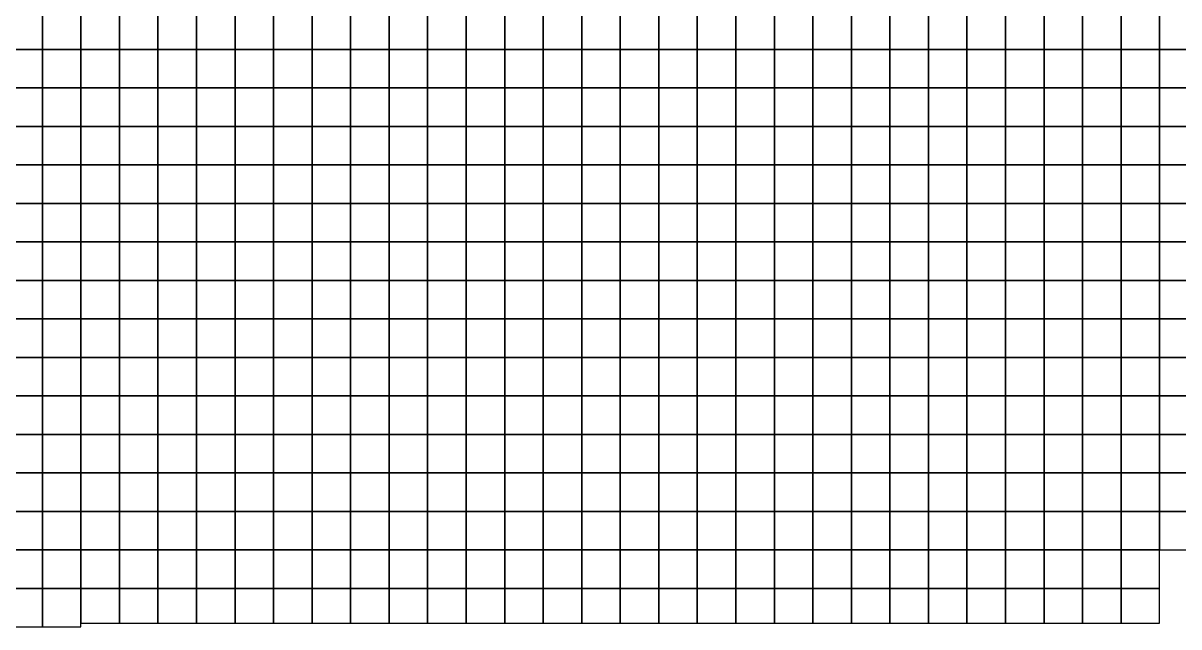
# Model space of a CAD drawing. Extents: x -2.8 to 74.5, y -0.2 to 18.4.
# Drawn here: x 60.37 to 66.37, y -0.2 to 2.94 of the extents above; entities that cross this region are included whole.
import ezdxf

# ---------------------------------------------------------------- set-up
doc = ezdxf.new("R2010")
doc.units = 0
doc.header["$MEASUREMENT"] = 0
doc.layers.add('layer_elements', color=7, linetype='Continuous')

msp = doc.modelspace()

# ---------------------------------------------------------------- linework, layer by layer
at = {"layer": 'layer_elements', "color": 171, "true_color": 0x8080ff}
for points in [[(60.27, 2.8), (60.47, 2.8), (60.47, 3), (60.27, 3)], [(60.47, 2.8), (60.67, 2.8, 0), (60.67, 3, 0), (60.47, 3)], [(60.87, 2.8), (61.07, 2.8), (61.07, 3), (60.87, 3)], [(61.07, 2.8), (61.27, 2.8), (61.27, 3), (61.07, 3)], [(61.27, 2.8), (61.47, 2.8), (61.47, 3), (61.27, 3)], [(61.47, 2.8), (61.67, 2.8), (61.67, 3), (61.47, 3)], [(61.67, 2.8), (61.87, 2.8), (61.87, 3), (61.67, 3)], [(61.87, 2.8), (62.07, 2.8), (62.07, 3), (61.87, 3)], [(62.07, 2.8), (62.27, 2.8), (62.27, 3), (62.07, 3)], [(62.27, 2.8), (62.47, 2.8), (62.47, 3), (62.27, 3)], [(62.47, 2.8), (62.67, 2.8), (62.67, 3), (62.47, 3)], [(62.67, 2.8), (62.87, 2.8), (62.87, 3), (62.67, 3)], [(62.87, 2.8), (63.07, 2.8), (63.07, 3), (62.87, 3)], [(63.07, 2.8), (63.27, 2.8), (63.27, 3), (63.07, 3)], [(63.27, 2.8), (63.47, 2.8), (63.47, 3), (63.27, 3)], [(63.47, 2.8), (63.67, 2.8), (63.67, 3), (63.47, 3)], [(63.67, 2.8), (63.87, 2.8), (63.87, 3), (63.67, 3)], [(63.87, 2.8), (64.07, 2.8), (64.07, 3), (63.87, 3)], [(64.07, 2.8), (64.27, 2.8), (64.27, 3), (64.07, 3)], [(64.27, 2.8), (64.47, 2.8), (64.47, 3), (64.27, 3)], [(64.47, 2.8), (64.67, 2.8), (64.67, 3), (64.47, 3)], [(64.67, 2.8), (64.87, 2.8), (64.87, 3), (64.67, 3)], [(64.87, 2.8), (65.07, 2.8), (65.07, 3), (64.87, 3)], [(65.07, 2.8), (65.27, 2.8), (65.27, 3), (65.07, 3)], [(65.27, 2.8), (65.47, 2.8), (65.47, 3), (65.27, 3)], [(65.47, 2.8), (65.67, 2.8), (65.67, 3), (65.47, 3)], [(65.67, 2.8), (65.87, 2.8), (65.87, 3), (65.67, 3)], [(65.87, 2.8), (66.07, 2.8), (66.07, 3), (65.87, 3)], [(66.07, 2.8), (66.27, 2.8), (66.27, 3), (66.07, 3)], [(66.27, 2.8), (66.47, 2.8), (66.47, 3), (66.27, 3)], [(60.27, 2.6), (60.47, 2.6), (60.47, 2.8), (60.27, 2.8)], [(60.47, 2.6), (60.67, 2.6, 0), (60.67, 2.8, 0), (60.47, 2.8)], [(60.87, 2.6), (61.07, 2.6), (61.07, 2.8), (60.87, 2.8)], [(61.07, 2.6), (61.27, 2.6), (61.27, 2.8), (61.07, 2.8)], [(61.27, 2.6), (61.47, 2.6), (61.47, 2.8), (61.27, 2.8)], [(61.47, 2.6), (61.67, 2.6), (61.67, 2.8), (61.47, 2.8)], [(61.67, 2.6), (61.87, 2.6), (61.87, 2.8), (61.67, 2.8)], [(61.87, 2.6), (62.07, 2.6), (62.07, 2.8), (61.87, 2.8)], [(62.07, 2.6), (62.27, 2.6), (62.27, 2.8), (62.07, 2.8)], [(62.27, 2.6), (62.47, 2.6), (62.47, 2.8), (62.27, 2.8)], [(62.47, 2.6), (62.67, 2.6), (62.67, 2.8), (62.47, 2.8)], [(62.67, 2.6), (62.87, 2.6), (62.87, 2.8), (62.67, 2.8)], [(62.87, 2.6), (63.07, 2.6), (63.07, 2.8), (62.87, 2.8)], [(63.07, 2.6), (63.27, 2.6), (63.27, 2.8), (63.07, 2.8)], [(63.27, 2.6), (63.47, 2.6), (63.47, 2.8), (63.27, 2.8)], [(63.47, 2.6), (63.67, 2.6), (63.67, 2.8), (63.47, 2.8)], [(63.67, 2.6), (63.87, 2.6), (63.87, 2.8), (63.67, 2.8)], [(63.87, 2.6), (64.07, 2.6), (64.07, 2.8), (63.87, 2.8)], [(64.07, 2.6), (64.27, 2.6), (64.27, 2.8), (64.07, 2.8)], [(64.27, 2.6), (64.47, 2.6), (64.47, 2.8), (64.27, 2.8)], [(64.47, 2.6), (64.67, 2.6), (64.67, 2.8), (64.47, 2.8)], [(64.67, 2.6), (64.87, 2.6), (64.87, 2.8), (64.67, 2.8)], [(64.87, 2.6), (65.07, 2.6), (65.07, 2.8), (64.87, 2.8)], [(65.07, 2.6), (65.27, 2.6), (65.27, 2.8), (65.07, 2.8)], [(65.27, 2.6), (65.47, 2.6), (65.47, 2.8), (65.27, 2.8)], [(65.47, 2.6), (65.67, 2.6), (65.67, 2.8), (65.47, 2.8)], [(65.67, 2.6), (65.87, 2.6), (65.87, 2.8), (65.67, 2.8)], [(65.87, 2.6), (66.07, 2.6), (66.07, 2.8), (65.87, 2.8)], [(66.07, 2.6), (66.27, 2.6), (66.27, 2.8), (66.07, 2.8)], [(66.27, 2.6), (66.47, 2.6), (66.47, 2.8), (66.27, 2.8)], [(60.27, 2.4), (60.47, 2.4), (60.47, 2.6), (60.27, 2.6)], [(60.47, 2.4), (60.67, 2.4, 0), (60.67, 2.6, 0), (60.47, 2.6)], [(60.87, 2.4), (61.07, 2.4), (61.07, 2.6), (60.87, 2.6)], [(61.07, 2.4), (61.27, 2.4), (61.27, 2.6), (61.07, 2.6)], [(61.27, 2.4), (61.47, 2.4), (61.47, 2.6), (61.27, 2.6)], [(61.47, 2.4), (61.67, 2.4), (61.67, 2.6), (61.47, 2.6)], [(61.67, 2.4), (61.87, 2.4), (61.87, 2.6), (61.67, 2.6)], [(61.87, 2.4), (62.07, 2.4), (62.07, 2.6), (61.87, 2.6)], [(62.07, 2.4), (62.27, 2.4), (62.27, 2.6), (62.07, 2.6)], [(62.27, 2.4), (62.47, 2.4), (62.47, 2.6), (62.27, 2.6)], [(62.47, 2.4), (62.67, 2.4), (62.67, 2.6), (62.47, 2.6)], [(62.67, 2.4), (62.87, 2.4), (62.87, 2.6), (62.67, 2.6)], [(62.87, 2.4), (63.07, 2.4), (63.07, 2.6), (62.87, 2.6)], [(63.07, 2.4), (63.27, 2.4), (63.27, 2.6), (63.07, 2.6)], [(63.27, 2.4), (63.47, 2.4), (63.47, 2.6), (63.27, 2.6)], [(63.47, 2.4), (63.67, 2.4), (63.67, 2.6), (63.47, 2.6)], [(63.67, 2.4), (63.87, 2.4), (63.87, 2.6), (63.67, 2.6)], [(63.87, 2.4), (64.07, 2.4), (64.07, 2.6), (63.87, 2.6)], [(64.07, 2.4), (64.27, 2.4), (64.27, 2.6), (64.07, 2.6)], [(64.27, 2.4), (64.47, 2.4), (64.47, 2.6), (64.27, 2.6)], [(64.47, 2.4), (64.67, 2.4), (64.67, 2.6), (64.47, 2.6)], [(64.67, 2.4), (64.87, 2.4), (64.87, 2.6), (64.67, 2.6)], [(64.87, 2.4), (65.07, 2.4), (65.07, 2.6), (64.87, 2.6)], [(65.07, 2.4), (65.27, 2.4), (65.27, 2.6), (65.07, 2.6)], [(65.27, 2.4), (65.47, 2.4), (65.47, 2.6), (65.27, 2.6)], [(65.47, 2.4), (65.67, 2.4), (65.67, 2.6), (65.47, 2.6)], [(65.67, 2.4), (65.87, 2.4), (65.87, 2.6), (65.67, 2.6)], [(65.87, 2.4), (66.07, 2.4), (66.07, 2.6), (65.87, 2.6)], [(66.07, 2.4), (66.27, 2.4), (66.27, 2.6), (66.07, 2.6)], [(66.27, 2.4), (66.47, 2.4), (66.47, 2.6), (66.27, 2.6)], [(60.27, 2.2), (60.47, 2.2), (60.47, 2.4), (60.27, 2.4)], [(60.47, 2.2), (60.67, 2.2, 0), (60.67, 2.4, 0), (60.47, 2.4)], [(60.87, 2.2), (61.07, 2.2), (61.07, 2.4), (60.87, 2.4)], [(61.07, 2.2), (61.27, 2.2), (61.27, 2.4), (61.07, 2.4)], [(61.27, 2.2), (61.47, 2.2), (61.47, 2.4), (61.27, 2.4)], [(61.47, 2.2), (61.67, 2.2), (61.67, 2.4), (61.47, 2.4)], [(61.67, 2.2), (61.87, 2.2), (61.87, 2.4), (61.67, 2.4)], [(61.87, 2.2), (62.07, 2.2), (62.07, 2.4), (61.87, 2.4)], [(62.07, 2.2), (62.27, 2.2), (62.27, 2.4), (62.07, 2.4)], [(62.27, 2.2), (62.47, 2.2), (62.47, 2.4), (62.27, 2.4)], [(62.47, 2.2), (62.67, 2.2), (62.67, 2.4), (62.47, 2.4)], [(62.67, 2.2), (62.87, 2.2), (62.87, 2.4), (62.67, 2.4)], [(62.87, 2.2), (63.07, 2.2), (63.07, 2.4), (62.87, 2.4)], [(63.07, 2.2), (63.27, 2.2), (63.27, 2.4), (63.07, 2.4)], [(63.27, 2.2), (63.47, 2.2), (63.47, 2.4), (63.27, 2.4)], [(63.47, 2.2), (63.67, 2.2), (63.67, 2.4), (63.47, 2.4)], [(63.67, 2.2), (63.87, 2.2), (63.87, 2.4), (63.67, 2.4)], [(63.87, 2.2), (64.07, 2.2), (64.07, 2.4), (63.87, 2.4)], [(64.07, 2.2), (64.27, 2.2), (64.27, 2.4), (64.07, 2.4)], [(64.27, 2.2), (64.47, 2.2), (64.47, 2.4), (64.27, 2.4)], [(64.47, 2.2), (64.67, 2.2), (64.67, 2.4), (64.47, 2.4)], [(64.67, 2.2), (64.87, 2.2), (64.87, 2.4), (64.67, 2.4)], [(64.87, 2.2), (65.07, 2.2), (65.07, 2.4), (64.87, 2.4)], [(65.07, 2.2), (65.27, 2.2), (65.27, 2.4), (65.07, 2.4)], [(65.27, 2.2), (65.47, 2.2), (65.47, 2.4), (65.27, 2.4)], [(65.47, 2.2), (65.67, 2.2), (65.67, 2.4), (65.47, 2.4)], [(65.67, 2.2), (65.87, 2.2), (65.87, 2.4), (65.67, 2.4)], [(65.87, 2.2), (66.07, 2.2), (66.07, 2.4), (65.87, 2.4)], [(66.07, 2.2), (66.27, 2.2), (66.27, 2.4), (66.07, 2.4)], [(66.27, 2.2), (66.47, 2.2), (66.47, 2.4), (66.27, 2.4)], [(60.27, 2), (60.47, 2), (60.47, 2.2), (60.27, 2.2)], [(60.47, 2), (60.67, 2, 0), (60.67, 2.2, 0), (60.47, 2.2)], [(60.87, 2), (61.07, 2), (61.07, 2.2), (60.87, 2.2)], [(61.07, 2), (61.27, 2), (61.27, 2.2), (61.07, 2.2)], [(61.27, 2), (61.47, 2), (61.47, 2.2), (61.27, 2.2)], [(61.47, 2), (61.67, 2), (61.67, 2.2), (61.47, 2.2)], [(61.67, 2), (61.87, 2), (61.87, 2.2), (61.67, 2.2)], [(61.87, 2), (62.07, 2), (62.07, 2.2), (61.87, 2.2)], [(62.07, 2), (62.27, 2), (62.27, 2.2), (62.07, 2.2)], [(62.27, 2), (62.47, 2), (62.47, 2.2), (62.27, 2.2)], [(62.47, 2), (62.67, 2), (62.67, 2.2), (62.47, 2.2)], [(62.67, 2), (62.87, 2), (62.87, 2.2), (62.67, 2.2)], [(62.87, 2), (63.07, 2), (63.07, 2.2), (62.87, 2.2)], [(63.07, 2), (63.27, 2), (63.27, 2.2), (63.07, 2.2)], [(63.27, 2), (63.47, 2), (63.47, 2.2), (63.27, 2.2)], [(63.47, 2), (63.67, 2), (63.67, 2.2), (63.47, 2.2)], [(63.67, 2), (63.87, 2), (63.87, 2.2), (63.67, 2.2)], [(63.87, 2), (64.07, 2), (64.07, 2.2), (63.87, 2.2)], [(64.07, 2), (64.27, 2), (64.27, 2.2), (64.07, 2.2)], [(64.27, 2), (64.47, 2), (64.47, 2.2), (64.27, 2.2)], [(64.47, 2), (64.67, 2), (64.67, 2.2), (64.47, 2.2)], [(64.67, 2), (64.87, 2), (64.87, 2.2), (64.67, 2.2)], [(64.87, 2), (65.07, 2), (65.07, 2.2), (64.87, 2.2)], [(65.07, 2), (65.27, 2), (65.27, 2.2), (65.07, 2.2)], [(65.27, 2), (65.47, 2), (65.47, 2.2), (65.27, 2.2)], [(65.47, 2), (65.67, 2), (65.67, 2.2), (65.47, 2.2)], [(65.67, 2), (65.87, 2), (65.87, 2.2), (65.67, 2.2)], [(65.87, 2), (66.07, 2), (66.07, 2.2), (65.87, 2.2)], [(66.07, 2), (66.27, 2), (66.27, 2.2), (66.07, 2.2)], [(66.27, 2), (66.47, 2), (66.47, 2.2), (66.27, 2.2)], [(60.27, 1.8), (60.47, 1.8), (60.47, 2), (60.27, 2)], [(60.47, 1.8), (60.67, 1.8, 0), (60.67, 2, 0), (60.47, 2)], [(60.87, 1.8), (61.07, 1.8), (61.07, 2), (60.87, 2)], [(61.07, 1.8), (61.27, 1.8), (61.27, 2), (61.07, 2)], [(61.27, 1.8), (61.47, 1.8), (61.47, 2), (61.27, 2)], [(61.47, 1.8), (61.67, 1.8), (61.67, 2), (61.47, 2)], [(61.67, 1.8), (61.87, 1.8), (61.87, 2), (61.67, 2)], [(61.87, 1.8), (62.07, 1.8), (62.07, 2), (61.87, 2)], [(62.07, 1.8), (62.27, 1.8), (62.27, 2), (62.07, 2)], [(62.27, 1.8), (62.47, 1.8), (62.47, 2), (62.27, 2)], [(62.47, 1.8), (62.67, 1.8), (62.67, 2), (62.47, 2)], [(62.67, 1.8), (62.87, 1.8), (62.87, 2), (62.67, 2)], [(62.87, 1.8), (63.07, 1.8), (63.07, 2), (62.87, 2)], [(63.07, 1.8), (63.27, 1.8), (63.27, 2), (63.07, 2)], [(63.27, 1.8), (63.47, 1.8), (63.47, 2), (63.27, 2)], [(63.47, 1.8), (63.67, 1.8), (63.67, 2), (63.47, 2)], [(63.67, 1.8), (63.87, 1.8), (63.87, 2), (63.67, 2)], [(63.87, 1.8), (64.07, 1.8), (64.07, 2), (63.87, 2)], [(64.07, 1.8), (64.27, 1.8), (64.27, 2), (64.07, 2)], [(64.27, 1.8), (64.47, 1.8), (64.47, 2), (64.27, 2)], [(64.47, 1.8), (64.67, 1.8), (64.67, 2), (64.47, 2)], [(64.67, 1.8), (64.87, 1.8), (64.87, 2), (64.67, 2)], [(64.87, 1.8), (65.07, 1.8), (65.07, 2), (64.87, 2)], [(65.07, 1.8), (65.27, 1.8), (65.27, 2), (65.07, 2)], [(65.27, 1.8), (65.47, 1.8), (65.47, 2), (65.27, 2)], [(65.47, 1.8), (65.67, 1.8), (65.67, 2), (65.47, 2)], [(65.67, 1.8), (65.87, 1.8), (65.87, 2), (65.67, 2)], [(65.87, 1.8), (66.07, 1.8), (66.07, 2), (65.87, 2)], [(66.07, 1.8), (66.27, 1.8), (66.27, 2), (66.07, 2)], [(66.27, 1.8), (66.47, 1.8), (66.47, 2), (66.27, 2)], [(60.27, 1.6), (60.47, 1.6), (60.47, 1.8), (60.27, 1.8)], [(60.47, 1.6), (60.67, 1.6, 0), (60.67, 1.8, 0), (60.47, 1.8)], [(60.87, 1.6), (61.07, 1.6), (61.07, 1.8), (60.87, 1.8)], [(61.07, 1.6), (61.27, 1.6), (61.27, 1.8), (61.07, 1.8)], [(61.27, 1.6), (61.47, 1.6), (61.47, 1.8), (61.27, 1.8)], [(61.47, 1.6), (61.67, 1.6), (61.67, 1.8), (61.47, 1.8)], [(61.67, 1.6), (61.87, 1.6), (61.87, 1.8), (61.67, 1.8)], [(61.87, 1.6), (62.07, 1.6), (62.07, 1.8), (61.87, 1.8)], [(62.07, 1.6), (62.27, 1.6), (62.27, 1.8), (62.07, 1.8)], [(62.27, 1.6), (62.47, 1.6), (62.47, 1.8), (62.27, 1.8)], [(62.47, 1.6), (62.67, 1.6), (62.67, 1.8), (62.47, 1.8)], [(62.67, 1.6), (62.87, 1.6), (62.87, 1.8), (62.67, 1.8)], [(62.87, 1.6), (63.07, 1.6), (63.07, 1.8), (62.87, 1.8)], [(63.07, 1.6), (63.27, 1.6), (63.27, 1.8), (63.07, 1.8)], [(63.27, 1.6), (63.47, 1.6), (63.47, 1.8), (63.27, 1.8)], [(63.47, 1.6), (63.67, 1.6), (63.67, 1.8), (63.47, 1.8)], [(63.67, 1.6), (63.87, 1.6), (63.87, 1.8), (63.67, 1.8)], [(63.87, 1.6), (64.07, 1.6), (64.07, 1.8), (63.87, 1.8)], [(64.07, 1.6), (64.27, 1.6), (64.27, 1.8), (64.07, 1.8)], [(64.27, 1.6), (64.47, 1.6), (64.47, 1.8), (64.27, 1.8)], [(64.47, 1.6), (64.67, 1.6), (64.67, 1.8), (64.47, 1.8)], [(64.67, 1.6), (64.87, 1.6), (64.87, 1.8), (64.67, 1.8)], [(64.87, 1.6), (65.07, 1.6), (65.07, 1.8), (64.87, 1.8)], [(65.07, 1.6), (65.27, 1.6), (65.27, 1.8), (65.07, 1.8)], [(65.27, 1.6), (65.47, 1.6), (65.47, 1.8), (65.27, 1.8)], [(65.47, 1.6), (65.67, 1.6), (65.67, 1.8), (65.47, 1.8)], [(65.67, 1.6), (65.87, 1.6), (65.87, 1.8), (65.67, 1.8)], [(65.87, 1.6), (66.07, 1.6), (66.07, 1.8), (65.87, 1.8)], [(66.07, 1.6), (66.27, 1.6), (66.27, 1.8), (66.07, 1.8)], [(66.27, 1.6), (66.47, 1.6), (66.47, 1.8), (66.27, 1.8)], [(60.27, 1.4), (60.47, 1.4), (60.47, 1.6), (60.27, 1.6)], [(60.47, 1.4), (60.67, 1.4, 0), (60.67, 1.6, 0), (60.47, 1.6)], [(60.87, 1.4), (61.07, 1.4), (61.07, 1.6), (60.87, 1.6)], [(61.07, 1.4), (61.27, 1.4), (61.27, 1.6), (61.07, 1.6)], [(61.27, 1.4), (61.47, 1.4), (61.47, 1.6), (61.27, 1.6)], [(61.47, 1.4), (61.67, 1.4), (61.67, 1.6), (61.47, 1.6)], [(61.67, 1.4), (61.87, 1.4), (61.87, 1.6), (61.67, 1.6)], [(61.87, 1.4), (62.07, 1.4), (62.07, 1.6), (61.87, 1.6)], [(62.07, 1.4), (62.27, 1.4), (62.27, 1.6), (62.07, 1.6)], [(62.27, 1.4), (62.47, 1.4), (62.47, 1.6), (62.27, 1.6)], [(62.47, 1.4), (62.67, 1.4), (62.67, 1.6), (62.47, 1.6)], [(62.67, 1.4), (62.87, 1.4), (62.87, 1.6), (62.67, 1.6)], [(62.87, 1.4), (63.07, 1.4), (63.07, 1.6), (62.87, 1.6)], [(63.07, 1.4), (63.27, 1.4), (63.27, 1.6), (63.07, 1.6)], [(63.27, 1.4), (63.47, 1.4), (63.47, 1.6), (63.27, 1.6)], [(63.47, 1.4), (63.67, 1.4), (63.67, 1.6), (63.47, 1.6)], [(63.67, 1.4), (63.87, 1.4), (63.87, 1.6), (63.67, 1.6)], [(63.87, 1.4), (64.07, 1.4), (64.07, 1.6), (63.87, 1.6)], [(64.07, 1.4), (64.27, 1.4), (64.27, 1.6), (64.07, 1.6)], [(64.27, 1.4), (64.47, 1.4), (64.47, 1.6), (64.27, 1.6)], [(64.47, 1.4), (64.67, 1.4), (64.67, 1.6), (64.47, 1.6)], [(64.67, 1.4), (64.87, 1.4), (64.87, 1.6), (64.67, 1.6)], [(64.87, 1.4), (65.07, 1.4), (65.07, 1.6), (64.87, 1.6)], [(65.07, 1.4), (65.27, 1.4), (65.27, 1.6), (65.07, 1.6)], [(65.27, 1.4), (65.47, 1.4), (65.47, 1.6), (65.27, 1.6)], [(65.47, 1.4), (65.67, 1.4), (65.67, 1.6), (65.47, 1.6)], [(65.67, 1.4), (65.87, 1.4), (65.87, 1.6), (65.67, 1.6)], [(65.87, 1.4), (66.07, 1.4), (66.07, 1.6), (65.87, 1.6)], [(66.07, 1.4), (66.27, 1.4), (66.27, 1.6), (66.07, 1.6)], [(66.27, 1.4), (66.47, 1.4), (66.47, 1.6), (66.27, 1.6)], [(60.27, 1.2), (60.47, 1.2), (60.47, 1.4), (60.27, 1.4)], [(60.47, 1.2), (60.67, 1.2, 0), (60.67, 1.4, 0), (60.47, 1.4)], [(60.87, 1.2), (61.07, 1.2), (61.07, 1.4), (60.87, 1.4)], [(61.07, 1.2), (61.27, 1.2), (61.27, 1.4), (61.07, 1.4)], [(61.27, 1.2), (61.47, 1.2), (61.47, 1.4), (61.27, 1.4)], [(61.47, 1.2), (61.67, 1.2), (61.67, 1.4), (61.47, 1.4)], [(61.67, 1.2), (61.87, 1.2), (61.87, 1.4), (61.67, 1.4)], [(61.87, 1.2), (62.07, 1.2), (62.07, 1.4), (61.87, 1.4)], [(62.07, 1.2), (62.27, 1.2), (62.27, 1.4), (62.07, 1.4)], [(62.27, 1.2), (62.47, 1.2), (62.47, 1.4), (62.27, 1.4)], [(62.47, 1.2), (62.67, 1.2), (62.67, 1.4), (62.47, 1.4)], [(62.67, 1.2), (62.87, 1.2), (62.87, 1.4), (62.67, 1.4)], [(62.87, 1.2), (63.07, 1.2), (63.07, 1.4), (62.87, 1.4)], [(63.07, 1.2), (63.27, 1.2), (63.27, 1.4), (63.07, 1.4)], [(63.27, 1.2), (63.47, 1.2), (63.47, 1.4), (63.27, 1.4)], [(63.47, 1.2), (63.67, 1.2), (63.67, 1.4), (63.47, 1.4)], [(63.67, 1.2), (63.87, 1.2), (63.87, 1.4), (63.67, 1.4)], [(63.87, 1.2), (64.07, 1.2), (64.07, 1.4), (63.87, 1.4)], [(64.07, 1.2), (64.27, 1.2), (64.27, 1.4), (64.07, 1.4)], [(64.27, 1.2), (64.47, 1.2), (64.47, 1.4), (64.27, 1.4)], [(64.47, 1.2), (64.67, 1.2), (64.67, 1.4), (64.47, 1.4)], [(64.67, 1.2), (64.87, 1.2), (64.87, 1.4), (64.67, 1.4)], [(64.87, 1.2), (65.07, 1.2), (65.07, 1.4), (64.87, 1.4)], [(65.07, 1.2), (65.27, 1.2), (65.27, 1.4), (65.07, 1.4)], [(65.27, 1.2), (65.47, 1.2), (65.47, 1.4), (65.27, 1.4)], [(65.47, 1.2), (65.67, 1.2), (65.67, 1.4), (65.47, 1.4)], [(60.27, 1), (60.47, 1), (60.47, 1.2), (60.27, 1.2)], [(60.47, 1), (60.67, 1, 0), (60.67, 1.2, 0), (60.47, 1.2)], [(60.87, 1), (61.07, 1), (61.07, 1.2), (60.87, 1.2)], [(61.07, 1), (61.27, 1), (61.27, 1.2), (61.07, 1.2)], [(61.27, 1), (61.47, 1), (61.47, 1.2), (61.27, 1.2)], [(61.47, 1), (61.67, 1), (61.67, 1.2), (61.47, 1.2)], [(61.67, 1), (61.87, 1), (61.87, 1.2), (61.67, 1.2)], [(61.87, 1), (62.07, 1), (62.07, 1.2), (61.87, 1.2)], [(62.07, 1), (62.27, 1), (62.27, 1.2), (62.07, 1.2)], [(62.27, 1), (62.47, 1), (62.47, 1.2), (62.27, 1.2)], [(62.47, 1), (62.67, 1), (62.67, 1.2), (62.47, 1.2)], [(62.67, 1), (62.87, 1), (62.87, 1.2), (62.67, 1.2)], [(62.87, 1), (63.07, 1), (63.07, 1.2), (62.87, 1.2)], [(63.07, 1), (63.27, 1), (63.27, 1.2), (63.07, 1.2)], [(63.27, 1), (63.47, 1), (63.47, 1.2), (63.27, 1.2)], [(63.47, 1), (63.67, 1), (63.67, 1.2), (63.47, 1.2)], [(63.67, 1), (63.87, 1), (63.87, 1.2), (63.67, 1.2)], [(63.87, 1), (64.07, 1), (64.07, 1.2), (63.87, 1.2)], [(64.07, 1), (64.27, 1), (64.27, 1.2), (64.07, 1.2)], [(64.27, 1), (64.47, 1), (64.47, 1.2), (64.27, 1.2)], [(64.47, 1), (64.67, 1), (64.67, 1.2), (64.47, 1.2)], [(64.67, 1), (64.87, 1), (64.87, 1.2), (64.67, 1.2)], [(64.87, 1), (65.07, 1), (65.07, 1.2), (64.87, 1.2)], [(65.07, 1), (65.27, 1), (65.27, 1.2), (65.07, 1.2)], [(65.27, 1), (65.47, 1), (65.47, 1.2), (65.27, 1.2)], [(60.27, 0.8), (60.47, 0.8), (60.47, 1), (60.27, 1)], [(60.47, 0.8), (60.67, 0.8, 0), (60.67, 1, 0), (60.47, 1)], [(60.87, 0.8), (61.07, 0.8), (61.07, 1), (60.87, 1)], [(61.07, 0.8), (61.27, 0.8), (61.27, 1), (61.07, 1)], [(61.27, 0.8), (61.47, 0.8), (61.47, 1), (61.27, 1)], [(61.47, 0.8), (61.67, 0.8), (61.67, 1), (61.47, 1)], [(61.67, 0.8), (61.87, 0.8), (61.87, 1), (61.67, 1)], [(61.87, 0.8), (62.07, 0.8), (62.07, 1), (61.87, 1)], [(62.07, 0.8), (62.27, 0.8), (62.27, 1), (62.07, 1)], [(62.27, 0.8), (62.47, 0.8), (62.47, 1), (62.27, 1)], [(62.47, 0.8), (62.67, 0.8), (62.67, 1), (62.47, 1)], [(62.67, 0.8), (62.87, 0.8), (62.87, 1), (62.67, 1)], [(62.87, 0.8), (63.07, 0.8), (63.07, 1), (62.87, 1)], [(63.07, 0.8), (63.27, 0.8), (63.27, 1), (63.07, 1)], [(63.27, 0.8), (63.47, 0.8), (63.47, 1), (63.27, 1)], [(63.47, 0.8), (63.67, 0.8), (63.67, 1), (63.47, 1)], [(63.67, 0.8), (63.87, 0.8), (63.87, 1), (63.67, 1)], [(63.87, 0.8), (64.07, 0.8), (64.07, 1), (63.87, 1)], [(64.07, 0.8), (64.27, 0.8), (64.27, 1), (64.07, 1)], [(64.27, 0.8), (64.47, 0.8), (64.47, 1), (64.27, 1)], [(64.47, 0.8), (64.67, 0.8), (64.67, 1), (64.47, 1)], [(64.67, 0.8), (64.87, 0.8), (64.87, 1), (64.67, 1)], [(64.87, 0.8), (65.07, 0.8), (65.07, 1), (64.87, 1)], [(65.07, 0.8), (65.27, 0.8), (65.27, 1), (65.07, 1)], [(65.27, 0.8), (65.47, 0.8), (65.47, 1), (65.27, 1)], [(60.27, 0.6), (60.47, 0.6), (60.47, 0.8), (60.27, 0.8)], [(60.47, 0.6), (60.67, 0.6, 0), (60.67, 0.8, 0), (60.47, 0.8)], [(60.87, 0.6), (61.07, 0.6), (61.07, 0.8), (60.87, 0.8)], [(61.07, 0.6), (61.27, 0.6), (61.27, 0.8), (61.07, 0.8)], [(61.27, 0.6), (61.47, 0.6), (61.47, 0.8), (61.27, 0.8)], [(61.47, 0.6), (61.67, 0.6), (61.67, 0.8), (61.47, 0.8)], [(61.67, 0.6), (61.87, 0.6), (61.87, 0.8), (61.67, 0.8)], [(61.87, 0.6), (62.07, 0.6), (62.07, 0.8), (61.87, 0.8)], [(62.07, 0.6), (62.27, 0.6), (62.27, 0.8), (62.07, 0.8)], [(62.27, 0.6), (62.47, 0.6), (62.47, 0.8), (62.27, 0.8)], [(62.47, 0.6), (62.67, 0.6), (62.67, 0.8), (62.47, 0.8)], [(62.67, 0.6), (62.87, 0.6), (62.87, 0.8), (62.67, 0.8)], [(62.87, 0.6), (63.07, 0.6), (63.07, 0.8), (62.87, 0.8)], [(63.07, 0.6), (63.27, 0.6), (63.27, 0.8), (63.07, 0.8)], [(63.27, 0.6), (63.47, 0.6), (63.47, 0.8), (63.27, 0.8)], [(63.47, 0.6), (63.67, 0.6), (63.67, 0.8), (63.47, 0.8)], [(63.67, 0.6), (63.87, 0.6), (63.87, 0.8), (63.67, 0.8)], [(63.87, 0.6), (64.07, 0.6), (64.07, 0.8), (63.87, 0.8)], [(64.07, 0.6), (64.27, 0.6), (64.27, 0.8), (64.07, 0.8)], [(64.27, 0.6), (64.47, 0.6), (64.47, 0.8), (64.27, 0.8)], [(64.47, 0.6), (64.67, 0.6), (64.67, 0.8), (64.47, 0.8)], [(64.67, 0.6), (64.87, 0.6), (64.87, 0.8), (64.67, 0.8)], [(64.87, 0.6), (65.07, 0.6), (65.07, 0.8), (64.87, 0.8)], [(65.07, 0.6), (65.27, 0.6), (65.27, 0.8), (65.07, 0.8)], [(65.27, 0.6), (65.47, 0.6), (65.47, 0.8), (65.27, 0.8)], [(60.27, 0.4), (60.47, 0.4), (60.47, 0.6), (60.27, 0.6)], [(60.47, 0.4), (60.67, 0.4, 0), (60.67, 0.6, 0), (60.47, 0.6)], [(60.67, 0.4, 0), (60.87, 0.4), (60.87, 0.6), (60.67, 0.6, 0)], [(60.87, 0.4), (61.07, 0.4), (61.07, 0.6), (60.87, 0.6)], [(61.07, 0.4), (61.27, 0.4), (61.27, 0.6), (61.07, 0.6)], [(61.27, 0.4), (61.47, 0.4), (61.47, 0.6), (61.27, 0.6)], [(61.47, 0.4), (61.67, 0.4), (61.67, 0.6), (61.47, 0.6)], [(61.67, 0.4), (61.87, 0.4), (61.87, 0.6), (61.67, 0.6)], [(61.87, 0.4), (62.07, 0.4), (62.07, 0.6), (61.87, 0.6)], [(62.07, 0.4), (62.27, 0.4), (62.27, 0.6), (62.07, 0.6)], [(62.27, 0.4), (62.47, 0.4), (62.47, 0.6), (62.27, 0.6)], [(62.47, 0.4), (62.67, 0.4), (62.67, 0.6), (62.47, 0.6)], [(62.67, 0.4), (62.87, 0.4), (62.87, 0.6), (62.67, 0.6)], [(62.87, 0.4), (63.07, 0.4), (63.07, 0.6), (62.87, 0.6)], [(63.07, 0.4), (63.27, 0.4), (63.27, 0.6), (63.07, 0.6)], [(63.27, 0.4), (63.47, 0.4), (63.47, 0.6), (63.27, 0.6)], [(63.47, 0.4), (63.67, 0.4), (63.67, 0.6), (63.47, 0.6)], [(63.67, 0.4), (63.87, 0.4), (63.87, 0.6), (63.67, 0.6)], [(63.87, 0.4), (64.07, 0.4), (64.07, 0.6), (63.87, 0.6)], [(64.07, 0.4), (64.27, 0.4), (64.27, 0.6), (64.07, 0.6)], [(64.27, 0.4), (64.47, 0.4), (64.47, 0.6), (64.27, 0.6)], [(64.47, 0.4), (64.67, 0.4), (64.67, 0.6), (64.47, 0.6)], [(64.67, 0.4), (64.87, 0.4), (64.87, 0.6), (64.67, 0.6)], [(64.87, 0.4), (65.07, 0.4), (65.07, 0.6), (64.87, 0.6)], [(65.07, 0.4), (65.27, 0.4), (65.27, 0.6), (65.07, 0.6)], [(65.27, 0.4), (65.47, 0.4), (65.47, 0.6), (65.27, 0.6)], [(65.47, 0.4), (65.67, 0.4), (65.67, 0.6), (65.47, 0.6)], [(60.27, 0.2), (60.47, 0.2), (60.47, 0.4), (60.27, 0.4)], [(60.47, 0.2), (60.67, 0.2, 0), (60.67, 0.4, 0), (60.47, 0.4)], [(60.67, 0.2, 0), (60.87, 0.2), (60.87, 0.4), (60.67, 0.4, 0)], [(60.87, 0.2), (61.07, 0.2), (61.07, 0.4), (60.87, 0.4)], [(61.07, 0.2), (61.27, 0.2), (61.27, 0.4), (61.07, 0.4)], [(61.27, 0.2), (61.47, 0.2), (61.47, 0.4), (61.27, 0.4)], [(61.47, 0.2), (61.67, 0.2), (61.67, 0.4), (61.47, 0.4)], [(61.67, 0.2), (61.87, 0.2), (61.87, 0.4), (61.67, 0.4)], [(61.87, 0.2), (62.07, 0.2), (62.07, 0.4), (61.87, 0.4)], [(62.07, 0.2), (62.27, 0.2), (62.27, 0.4), (62.07, 0.4)], [(62.27, 0.2), (62.47, 0.2), (62.47, 0.4), (62.27, 0.4)], [(62.47, 0.2), (62.67, 0.2), (62.67, 0.4), (62.47, 0.4)], [(62.67, 0.2), (62.87, 0.2), (62.87, 0.4), (62.67, 0.4)], [(62.87, 0.2), (63.07, 0.2), (63.07, 0.4), (62.87, 0.4)], [(63.07, 0.2), (63.27, 0.2), (63.27, 0.4), (63.07, 0.4)], [(63.27, 0.2), (63.47, 0.2), (63.47, 0.4), (63.27, 0.4)], [(63.47, 0.2), (63.67, 0.2), (63.67, 0.4), (63.47, 0.4)], [(63.67, 0.2), (63.87, 0.2), (63.87, 0.4), (63.67, 0.4)], [(63.87, 0.2), (64.07, 0.2), (64.07, 0.4), (63.87, 0.4)], [(64.07, 0.2), (64.27, 0.2), (64.27, 0.4), (64.07, 0.4)], [(64.27, 0.2), (64.47, 0.2), (64.47, 0.4), (64.27, 0.4)], [(64.47, 0.2), (64.67, 0.2), (64.67, 0.4), (64.47, 0.4)], [(64.67, 0.2), (64.87, 0.2), (64.87, 0.4), (64.67, 0.4)], [(64.87, 0.2), (65.07, 0.2), (65.07, 0.4), (64.87, 0.4)], [(65.07, 0.2), (65.27, 0.2), (65.27, 0.4), (65.07, 0.4)], [(65.27, 0.2), (65.47, 0.2), (65.47, 0.4), (65.27, 0.4)], [(60.27, 0), (60.47, 0), (60.47, 0.2), (60.27, 0.2)], [(60.47, 0), (60.67, 0, 0), (60.67, 0.2, 0), (60.47, 0.2)], [(60.67, 0, 0), (60.87, 0), (60.87, 0.2), (60.67, 0.2, 0)], [(60.87, 0), (61.07, 0), (61.07, 0.2), (60.87, 0.2)], [(61.07, 0), (61.27, 0), (61.27, 0.2), (61.07, 0.2)], [(61.27, 0), (61.47, 0), (61.47, 0.2), (61.27, 0.2)], [(61.47, 0), (61.67, 0), (61.67, 0.2), (61.47, 0.2)], [(61.67, 0), (61.87, 0), (61.87, 0.2), (61.67, 0.2)], [(61.87, 0), (62.07, 0), (62.07, 0.2), (61.87, 0.2)], [(62.07, 0), (62.27, 0), (62.27, 0.2), (62.07, 0.2)], [(62.27, 0), (62.47, 0), (62.47, 0.2), (62.27, 0.2)], [(62.47, 0), (62.67, 0), (62.67, 0.2), (62.47, 0.2)], [(62.67, 0), (62.87, 0), (62.87, 0.2), (62.67, 0.2)], [(62.87, 0), (63.07, 0), (63.07, 0.2), (62.87, 0.2)], [(63.07, 0), (63.27, 0), (63.27, 0.2), (63.07, 0.2)], [(63.27, 0), (63.47, 0), (63.47, 0.2), (63.27, 0.2)], [(63.47, 0), (63.67, 0), (63.67, 0.2), (63.47, 0.2)], [(63.67, 0), (63.87, 0), (63.87, 0.2), (63.67, 0.2)], [(63.87, 0), (64.07, 0), (64.07, 0.2), (63.87, 0.2)], [(64.07, 0), (64.27, 0), (64.27, 0.2), (64.07, 0.2)], [(64.27, 0), (64.47, 0), (64.47, 0.2), (64.27, 0.2)], [(64.47, 0), (64.67, 0), (64.67, 0.2), (64.47, 0.2)], [(64.67, 0), (64.87, 0), (64.87, 0.2), (64.67, 0.2)], [(64.87, 0), (65.07, 0), (65.07, 0.2), (64.87, 0.2)], [(65.07, 0), (65.27, 0), (65.27, 0.2), (65.07, 0.2)], [(65.27, 0), (65.47, 0), (65.47, 0.2), (65.27, 0.2)], [(60.27, -0.2, 0), (60.47, -0.2, 0), (60.47, 0), (60.27, 0)], [(60.47, -0.2, 0), (60.67, -0.2, 0), (60.67, 0, 0), (60.47, 0)], [(60.87, -0.18, 0), (61.07, -0.18), (61.07, 0), (60.87, 0)], [(61.07, -0.18), (61.27, -0.18), (61.27, 0), (61.07, 0)], [(61.27, -0.18), (61.47, -0.18), (61.47, 0), (61.27, 0)], [(61.47, -0.18), (61.67, -0.18), (61.67, 0), (61.47, 0)], [(61.67, -0.18), (61.87, -0.18), (61.87, 0), (61.67, 0)], [(61.87, -0.18), (62.07, -0.18), (62.07, 0), (61.87, 0)], [(62.07, -0.18), (62.27, -0.18), (62.27, 0), (62.07, 0)], [(62.27, -0.18), (62.47, -0.18), (62.47, 0), (62.27, 0)], [(62.47, -0.18), (62.67, -0.18), (62.67, 0), (62.47, 0)], [(62.67, -0.18), (62.87, -0.18), (62.87, 0), (62.67, 0)], [(62.87, -0.18), (63.07, -0.18), (63.07, 0), (62.87, 0)], [(63.07, -0.18), (63.27, -0.18), (63.27, 0), (63.07, 0)], [(63.27, -0.18), (63.47, -0.18), (63.47, 0), (63.27, 0)], [(63.47, -0.18), (63.67, -0.18), (63.67, 0), (63.47, 0)], [(63.67, -0.18), (63.87, -0.18), (63.87, 0), (63.67, 0)], [(63.87, -0.18), (64.07, -0.18), (64.07, 0), (63.87, 0)], [(64.07, -0.18), (64.27, -0.18), (64.27, 0), (64.07, 0)], [(64.27, -0.18), (64.47, -0.18), (64.47, 0), (64.27, 0)], [(64.47, -0.18), (64.67, -0.18), (64.67, 0), (64.47, 0)], [(64.67, -0.18), (64.87, -0.18), (64.87, 0), (64.67, 0)], [(64.87, -0.18), (65.07, -0.18), (65.07, 0), (64.87, 0)], [(65.07, -0.18), (65.27, -0.18), (65.27, 0), (65.07, 0)], [(65.27, -0.18), (65.47, -0.18), (65.47, 0), (65.27, 0)], [(65.87, -0.18), (66.07, -0.18, 0), (66.07, 0, 0), (65.87, 0)], [(66.07, -0.18, 0), (66.27, -0.18), (66.27, 0), (66.07, 0, 0)]]:
    msp.add_3dface(points, dxfattribs=at)
at = {"layer": 'layer_elements', "color": 51, "true_color": 0xffff73}
for points in [[(60.67, 2.8, 0), (60.87, 2.8), (60.87, 3), (60.67, 3, 0)], [(60.67, 2.6, 0), (60.87, 2.6), (60.87, 2.8), (60.67, 2.8, 0)], [(60.67, 2.4, 0), (60.87, 2.4), (60.87, 2.6), (60.67, 2.6, 0)], [(60.67, 2.2, 0), (60.87, 2.2), (60.87, 2.4), (60.67, 2.4, 0)], [(60.67, 2, 0), (60.87, 2), (60.87, 2.2), (60.67, 2.2, 0)], [(60.67, 1.8, 0), (60.87, 1.8), (60.87, 2), (60.67, 2, 0)], [(60.67, 1.6, 0), (60.87, 1.6), (60.87, 1.8), (60.67, 1.8, 0)], [(60.67, 1.4, 0), (60.87, 1.4), (60.87, 1.6), (60.67, 1.6, 0)], [(60.67, 1.2, 0), (60.87, 1.2), (60.87, 1.4), (60.67, 1.4, 0)], [(65.67, 1.2), (65.87, 1.2), (65.87, 1.4), (65.67, 1.4)], [(65.87, 1.2), (66.07, 1.2), (66.07, 1.4), (65.87, 1.4)], [(66.07, 1.2), (66.27, 1.2), (66.27, 1.4), (66.07, 1.4)], [(66.27, 1.2), (66.47, 1.2), (66.47, 1.4), (66.27, 1.4)], [(60.67, 1, 0), (60.87, 1), (60.87, 1.2), (60.67, 1.2, 0)], [(65.47, 1), (65.67, 1), (65.67, 1.2), (65.47, 1.2)], [(65.67, 1), (65.87, 1), (65.87, 1.2), (65.67, 1.2)], [(65.87, 1), (66.07, 1), (66.07, 1.2), (65.87, 1.2)], [(66.07, 1), (66.27, 1), (66.27, 1.2), (66.07, 1.2)], [(66.27, 1), (66.47, 1), (66.47, 1.2), (66.27, 1.2)], [(60.67, 0.8, 0), (60.87, 0.8), (60.87, 1), (60.67, 1, 0)], [(65.47, 0.8), (65.67, 0.8), (65.67, 1), (65.47, 1)], [(65.67, 0.8), (65.87, 0.8), (65.87, 1), (65.67, 1)], [(60.67, 0.6, 0), (60.87, 0.6), (60.87, 0.8), (60.67, 0.8, 0)], [(65.47, 0.6), (65.67, 0.6), (65.67, 0.8), (65.47, 0.8)], [(65.47, 0.2), (65.67, 0.2), (65.67, 0.4), (65.47, 0.4)], [(65.47, 0), (65.67, 0), (65.67, 0.2), (65.47, 0.2)], [(65.87, 0), (66.07, 0, 0), (66.07, 0.2, 0), (65.87, 0.2)], [(66.07, 0, 0), (66.27, 0), (66.27, 0.2), (66.07, 0.2, 0)], [(60.67, -0.18, 0), (60.87, -0.18, 0), (60.87, 0), (60.67, 0, 0)], [(65.47, -0.18), (65.67, -0.18), (65.67, 0), (65.47, 0)], [(65.67, -0.18), (65.87, -0.18), (65.87, 0), (65.67, 0)]]:
    msp.add_3dface(points, dxfattribs=at)
at = {"layer": 'layer_elements', "color": 40, "true_color": 0xffdc37}
for points in [[(65.87, 0.8), (66.07, 0.8), (66.07, 1), (65.87, 1)], [(66.07, 0.8), (66.27, 0.8), (66.27, 1), (66.07, 1)], [(66.27, 0.8), (66.47, 0.8), (66.47, 1), (66.27, 1)], [(65.67, 0.6), (65.87, 0.6), (65.87, 0.8), (65.67, 0.8)], [(66.27, 0.6), (66.47, 0.6), (66.47, 0.8), (66.27, 0.8)], [(65.67, 0.4), (65.87, 0.4), (65.87, 0.6), (65.67, 0.6)], [(66.27, 0.4), (66.47, 0.4, 0), (66.47, 0.6), (66.27, 0.6)], [(65.67, 0.2), (65.87, 0.2), (65.87, 0.4), (65.67, 0.4)], [(66.27, 0.2), (66.47, 0.2), (66.47, 0.4, 0), (66.27, 0.4)], [(65.67, 0), (65.87, 0), (65.87, 0.2), (65.67, 0.2)]]:
    msp.add_3dface(points, dxfattribs=at)
at = {"layer": 'layer_elements', "color": 40, "true_color": 0xffa41c}
for points in [[(65.87, 0.6), (66.07, 0.6), (66.07, 0.8), (65.87, 0.8)], [(66.07, 0.6), (66.27, 0.6), (66.27, 0.8), (66.07, 0.8)]]:
    msp.add_3dface(points, dxfattribs=at)
at = {"layer": 'layer_elements', "color": 30, "true_color": 0xff6600}
for points in [[(65.87, 0.4), (66.07, 0.4), (66.07, 0.6), (65.87, 0.6)], [(66.07, 0.4), (66.27, 0.4), (66.27, 0.6), (66.07, 0.6)], [(65.87, 0.2), (66.07, 0.2, 0), (66.07, 0.4), (65.87, 0.4)], [(66.07, 0.2, 0), (66.27, 0.2), (66.27, 0.4), (66.07, 0.4)]]:
    msp.add_3dface(points, dxfattribs=at)

doc.saveas('drawing.dxf')
